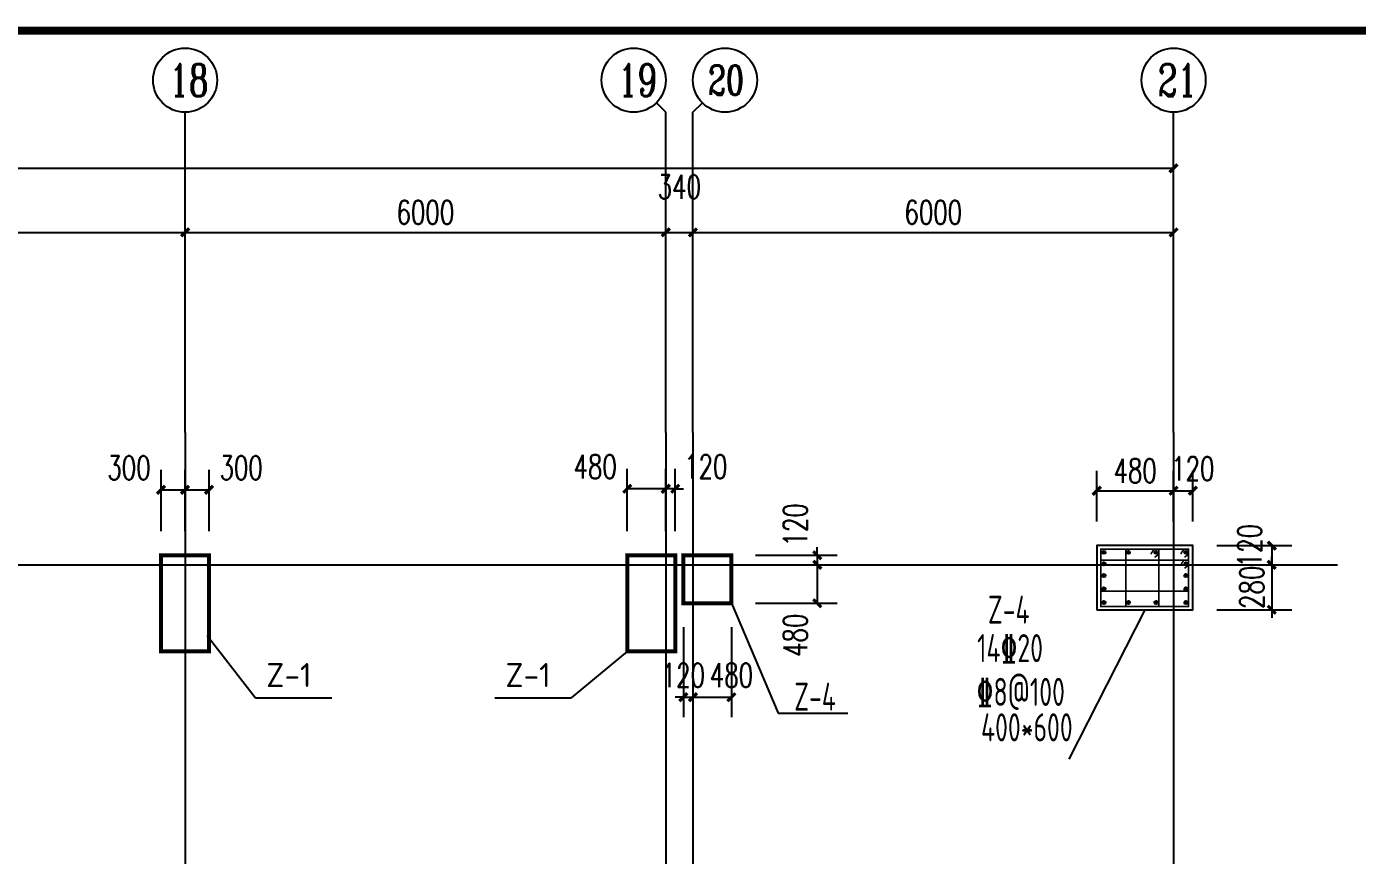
# Model space of a CAD drawing. Extents: x -73672 to 366960, y -527333 to 140666.
# Drawn here: x 288286 to 304898, y -29517 to -19168 of the extents above; entities that cross this region are included whole.
import ezdxf
from ezdxf.enums import TextEntityAlignment as Align

# ---------------------------------------------------------------- set-up
doc = ezdxf.new("R2010")
doc.units = 0
doc.header["$LTSCALE"] = 1000
doc.header["$MEASUREMENT"] = 0
for name, color, linetype in [('AXIS', 3, 'Continuous'), ('AXIS_TEXT', 7, 'Continuous'), ('COLU_DE_TEXT', 7, 'Continuous'), ('COLUMN', 9, 'Continuous'), ('NUM', 3, 'Continuous'), ('PUB_TITLE', 4, 'Continuous'), ('建-尺寸', 3, 'Continuous')]:
    doc.layers.add(name, color=color, linetype=linetype)
doc.styles.add('_TCH_AXIS', font='COMPLEX', dxfattribs={"bigfont": 'GBCBIG'})
doc.styles.add('_TCH_DIM_T3', font='SIMPLEX', dxfattribs={"width": 0.705882, "bigfont": 'GBCBIG'})
doc.styles.add('A-DIM_T3', font='SIMPLEX', dxfattribs={"width": 0.705882, "bigfont": 'GBCBIG'})
doc.styles.add('COMPLEX', font='COMPLEX', dxfattribs={"bigfont": 'Tssdchn.shx'})
doc.styles.add('TSSD_Norm', font='Tssdeng.shx', dxfattribs={"bigfont": 'hztxt.shx'})
doc.styles.add('TSSD_Rein', font='Tssdeng.shx', dxfattribs={"width": 0.7, "bigfont": 'hztxt.shx'})
doc.dimstyles.new('_TCH_ARCH-100', dxfattribs={"dimtxt": 297.5, "dimasz": 100, "dimexe": 250, "dimexo": 300, "dimgap": 100, "dimtad": 1, "dimdec": 0, "dimzin": 0, "dimdsep": 46, "dimtxsty": '_TCH_DIM_T3', "dimblk": 'ARCHTICK', "dimcen": 0.09, "dimclrt": 7, "dimazin": 2, "dimtfac": 1, "dimtdec": 0, "dimtix": 1, "dimtmove": 2, "dimatfit": 3, "dimfxl": 0, "dimtolj": 1, "dimtzin": 0, "dimarcsym": 0})
doc.dimstyles.new('A-DIM-100', dxfattribs={"dimtxt": 297.5, "dimasz": 100, "dimexe": 250, "dimexo": 300, "dimgap": 100, "dimtad": 1, "dimdec": 0, "dimzin": 0, "dimdsep": 46, "dimtxsty": 'A-DIM_T3', "dimblk": 'ARCHTICK', "dimcen": 0.09, "dimclrt": 7, "dimazin": 2, "dimtfac": 1, "dimtdec": 0, "dimtix": 1, "dimtmove": 2, "dimatfit": 3, "dimfxl": 0, "dimtolj": 1, "dimtzin": 0, "dimarcsym": 0})

# ---------------------------------------------------------------- blocks, each defined once
blk = doc.blocks.new('_AXISO')
blk.add_circle((0, 0), 0.5)
at = {"layer": 'AXIS_TEXT', "style": 'COMPLEX'}
blk.add_attdef('A', text='', height=0.56, dxfattribs=at).set_placement((-0.25, -0.28), (0.25, -0.28), align=Align.FIT)
blk = doc.blocks.new('_ArchTick')
at = {"color": 0, "linetype": 'ByBlock', "const_width": 0.4}
blk.add_lwpolyline([(-0.5, -0.5), (0.5, 0.5)], dxfattribs=at)
blk = doc.blocks.new('*D8260')
at = {"layer": 'AXIS', "color": 0, "lineweight": -2}
for p, q in [((188264, -23937), (188264, -20687)), ((302604, -23937), (302604, -20687)), ((188264, -20937), (302604, -20937))]:
    blk.add_line(p, q, dxfattribs=at)
at = {"layer": 'Defpoints', "color": 0}
for p in [(302604, -20937), (188264, -24237), (302604, -24237)]:
    blk.add_point(p, dxfattribs=at)
at = {"layer": 'AXIS', "color": 0, "linetype": 'ByBlock', "lineweight": -2, "xscale": 100, "yscale": 100, "zscale": 100, "rotation": 180}
blk.add_blockref('_ArchTick', (188264, -20937), dxfattribs=at)
at = {"layer": 'AXIS', "color": 0, "linetype": 'ByBlock', "lineweight": -2, "xscale": 100, "yscale": 100, "zscale": 100}
blk.add_blockref('_ArchTick', (302604, -20937), dxfattribs=at)
at = {"layer": 'AXIS', "color": 7, "insert": (245434, -20688), "char_height": 297.5, "attachment_point": 5, "style": '_TCH_DIM_T3'}
blk.add_mtext('\\A1;114340', dxfattribs=at)
blk = doc.blocks.new('*D8277')
at = {"layer": 'AXIS', "color": 0, "lineweight": -2}
for p, q in [((284264, -23937), (284264, -21487)), ((290264, -23937), (290264, -21487)), ((284264, -21737), (290264, -21737))]:
    blk.add_line(p, q, dxfattribs=at)
at = {"layer": 'Defpoints', "color": 0}
for p in [(290264, -21737), (284264, -24237), (290264, -24237)]:
    blk.add_point(p, dxfattribs=at)
at = {"layer": 'AXIS', "color": 0, "linetype": 'ByBlock', "lineweight": -2, "xscale": 100, "yscale": 100, "zscale": 100, "rotation": 180}
blk.add_blockref('_ArchTick', (284264, -21737), dxfattribs=at)
at = {"layer": 'AXIS', "color": 0, "linetype": 'ByBlock', "lineweight": -2, "xscale": 100, "yscale": 100, "zscale": 100}
blk.add_blockref('_ArchTick', (290264, -21737), dxfattribs=at)
at = {"layer": 'AXIS', "color": 7, "insert": (287264, -21488), "char_height": 297.5, "attachment_point": 5, "style": '_TCH_DIM_T3'}
blk.add_mtext('\\A1;6000', dxfattribs=at)
blk = doc.blocks.new('*D8278')
at = {"layer": 'AXIS', "color": 0, "lineweight": -2}
for p, q in [((290264, -23937), (290264, -21487)), ((296264, -23937), (296264, -21487)), ((290264, -21737), (296264, -21737))]:
    blk.add_line(p, q, dxfattribs=at)
at = {"layer": 'Defpoints', "color": 0}
for p in [(296264, -21737), (290264, -24237), (296264, -24237)]:
    blk.add_point(p, dxfattribs=at)
at = {"layer": 'AXIS', "color": 0, "linetype": 'ByBlock', "lineweight": -2, "xscale": 100, "yscale": 100, "zscale": 100, "rotation": 180}
blk.add_blockref('_ArchTick', (290264, -21737), dxfattribs=at)
at = {"layer": 'AXIS', "color": 0, "linetype": 'ByBlock', "lineweight": -2, "xscale": 100, "yscale": 100, "zscale": 100}
blk.add_blockref('_ArchTick', (296264, -21737), dxfattribs=at)
at = {"layer": 'AXIS', "color": 7, "insert": (293264, -21488), "char_height": 297.5, "attachment_point": 5, "style": '_TCH_DIM_T3'}
blk.add_mtext('\\A1;6000', dxfattribs=at)
blk = doc.blocks.new('*D8279')
at = {"layer": 'AXIS', "color": 0, "lineweight": -2}
for p, q in [((296264, -23937), (296264, -21487)), ((296604, -23937), (296604, -21487)), ((296264, -21737), (296604, -21737))]:
    blk.add_line(p, q, dxfattribs=at)
at = {"layer": 'Defpoints', "color": 0}
for p in [(296604, -21737), (296264, -24237), (296604, -24237)]:
    blk.add_point(p, dxfattribs=at)
at = {"layer": 'AXIS', "color": 0, "linetype": 'ByBlock', "lineweight": -2, "xscale": 100, "yscale": 100, "zscale": 100, "rotation": 180}
blk.add_blockref('_ArchTick', (296264, -21737), dxfattribs=at)
at = {"layer": 'AXIS', "color": 0, "linetype": 'ByBlock', "lineweight": -2, "xscale": 100, "yscale": 100, "zscale": 100}
blk.add_blockref('_ArchTick', (296604, -21737), dxfattribs=at)
at = {"layer": 'AXIS', "color": 7, "insert": (296434, -21169), "char_height": 297.5, "attachment_point": 5, "style": '_TCH_DIM_T3'}
blk.add_mtext('\\A1;340', dxfattribs=at)
blk = doc.blocks.new('*D8280')
at = {"layer": 'AXIS', "color": 0, "lineweight": -2}
for p, q in [((296604, -23937), (296604, -21487)), ((302604, -23937), (302604, -21487)), ((296604, -21737), (302604, -21737))]:
    blk.add_line(p, q, dxfattribs=at)
at = {"layer": 'Defpoints', "color": 0}
for p in [(302604, -21737), (296604, -24237), (302604, -24237)]:
    blk.add_point(p, dxfattribs=at)
at = {"layer": 'AXIS', "color": 0, "linetype": 'ByBlock', "lineweight": -2, "xscale": 100, "yscale": 100, "zscale": 100, "rotation": 180}
blk.add_blockref('_ArchTick', (296604, -21737), dxfattribs=at)
at = {"layer": 'AXIS', "color": 0, "linetype": 'ByBlock', "lineweight": -2, "xscale": 100, "yscale": 100, "zscale": 100}
blk.add_blockref('_ArchTick', (302604, -21737), dxfattribs=at)
at = {"layer": 'AXIS', "color": 7, "insert": (299604, -21488), "char_height": 297.5, "attachment_point": 5, "style": '_TCH_DIM_T3'}
blk.add_mtext('\\A1;6000', dxfattribs=at)
blk = doc.blocks.new('*D8355')
at = {"layer": 'Defpoints', "color": 0}
for p in [(290264, -24952), (289964, -25769), (290264, -25769)]:
    blk.add_point(p, dxfattribs=at)
at = {"layer": '建-尺寸', "color": 0, "lineweight": -2}
for p, q in [((289964, -25469), (289964, -24702)), ((290264, -25469), (290264, -24702)), ((289964, -24952), (290264, -24952))]:
    blk.add_line(p, q, dxfattribs=at)
at = {"layer": '建-尺寸', "color": 0, "linetype": 'ByBlock', "lineweight": -2, "xscale": 100, "yscale": 100, "zscale": 100, "rotation": 180}
blk.add_blockref('_ArchTick', (289964, -24952), dxfattribs=at)
at = {"layer": '建-尺寸', "color": 0, "linetype": 'ByBlock', "lineweight": -2, "xscale": 100, "yscale": 100, "zscale": 100}
blk.add_blockref('_ArchTick', (290264, -24952), dxfattribs=at)
at = {"layer": '建-尺寸', "color": 7, "insert": (289564, -24677), "char_height": 297.5, "attachment_point": 5, "style": 'A-DIM_T3'}
blk.add_mtext('\\A1;300', dxfattribs=at)
blk = doc.blocks.new('*D8356')
at = {"layer": 'Defpoints', "color": 0}
for p in [(290564, -24952), (290264, -25769), (290564, -25769)]:
    blk.add_point(p, dxfattribs=at)
at = {"layer": '建-尺寸', "color": 0, "lineweight": -2}
for p, q in [((290264, -25469), (290264, -24702)), ((290564, -25469), (290564, -24702)), ((290264, -24952), (290564, -24952))]:
    blk.add_line(p, q, dxfattribs=at)
at = {"layer": '建-尺寸', "color": 0, "linetype": 'ByBlock', "lineweight": -2, "xscale": 100, "yscale": 100, "zscale": 100, "rotation": 180}
blk.add_blockref('_ArchTick', (290264, -24952), dxfattribs=at)
at = {"layer": '建-尺寸', "color": 0, "linetype": 'ByBlock', "lineweight": -2, "xscale": 100, "yscale": 100, "zscale": 100}
blk.add_blockref('_ArchTick', (290564, -24952), dxfattribs=at)
at = {"layer": '建-尺寸', "color": 7, "insert": (290964, -24677), "char_height": 297.5, "attachment_point": 5, "style": 'A-DIM_T3'}
blk.add_mtext('\\A1;300', dxfattribs=at)
blk = doc.blocks.new('*D8359')
at = {"layer": 'Defpoints', "color": 0}
for p in [(296264, -24938), (296264, -25769), (296384, -25769)]:
    blk.add_point(p, dxfattribs=at)
at = {"layer": '建-尺寸', "color": 0, "lineweight": -2}
for p, q in [((296264, -25469), (296264, -24688)), ((296384, -25469), (296384, -24688)), ((296264, -24938), (296164, -24938)), ((296384, -24938), (296264, -24938)), ((296384, -24938), (296484, -24938))]:
    blk.add_line(p, q, dxfattribs=at)
at = {"layer": '建-尺寸', "color": 0, "linetype": 'ByBlock', "lineweight": -2, "xscale": 100, "yscale": 100, "zscale": 100}
blk.add_blockref('_ArchTick', (296264, -24938), dxfattribs=at)
at = {"layer": '建-尺寸', "color": 0, "linetype": 'ByBlock', "lineweight": -2, "xscale": 100, "yscale": 100, "zscale": 100, "rotation": 180}
blk.add_blockref('_ArchTick', (296384, -24938), dxfattribs=at)
at = {"layer": '建-尺寸', "color": 7, "insert": (296764, -24663), "char_height": 297.5, "attachment_point": 5, "style": 'A-DIM_T3'}
blk.add_mtext('\\A1;120', dxfattribs=at)
blk = doc.blocks.new('*D8360')
at = {"layer": 'Defpoints', "color": 0}
for p in [(295784, -24938), (295784, -25769), (296264, -25769)]:
    blk.add_point(p, dxfattribs=at)
at = {"layer": '建-尺寸', "color": 0, "lineweight": -2}
for p, q in [((295784, -25469), (295784, -24688)), ((296264, -25469), (296264, -24688)), ((296264, -24938), (295784, -24938))]:
    blk.add_line(p, q, dxfattribs=at)
at = {"layer": '建-尺寸', "color": 0, "linetype": 'ByBlock', "lineweight": -2, "xscale": 100, "yscale": 100, "zscale": 100, "rotation": 180}
blk.add_blockref('_ArchTick', (295784, -24938), dxfattribs=at)
at = {"layer": '建-尺寸', "color": 0, "linetype": 'ByBlock', "lineweight": -2, "xscale": 100, "yscale": 100, "zscale": 100}
blk.add_blockref('_ArchTick', (296264, -24938), dxfattribs=at)
at = {"layer": '建-尺寸', "color": 7, "insert": (295384, -24663), "char_height": 297.5, "attachment_point": 5, "style": 'A-DIM_T3'}
blk.add_mtext('\\A1;480', dxfattribs=at)
blk = doc.blocks.new('*D8496')
at = {"layer": 'Defpoints', "color": 0}
for p in [(302604, -24963), (301644, -25649), (302604, -25649)]:
    blk.add_point(p, dxfattribs=at)
at = {"layer": '建-尺寸', "color": 0, "lineweight": -2}
for p, q in [((301644, -25349), (301644, -24713)), ((302604, -25349), (302604, -24713)), ((301644, -24963), (302604, -24963))]:
    blk.add_line(p, q, dxfattribs=at)
at = {"layer": '建-尺寸', "color": 0, "linetype": 'ByBlock', "lineweight": -2, "xscale": 100, "yscale": 100, "zscale": 100, "rotation": 180}
blk.add_blockref('_ArchTick', (301644, -24963), dxfattribs=at)
at = {"layer": '建-尺寸', "color": 0, "linetype": 'ByBlock', "lineweight": -2, "xscale": 100, "yscale": 100, "zscale": 100}
blk.add_blockref('_ArchTick', (302604, -24963), dxfattribs=at)
at = {"layer": '建-尺寸', "color": 7, "insert": (302124, -24714), "char_height": 297.5, "attachment_point": 5, "style": 'A-DIM_T3'}
blk.add_mtext('\\A1;480', dxfattribs=at)
blk = doc.blocks.new('*D8497')
at = {"layer": 'Defpoints', "color": 0}
for p in [(302844, -24963), (302604, -25649), (302844, -25649)]:
    blk.add_point(p, dxfattribs=at)
at = {"layer": '建-尺寸', "color": 0, "lineweight": -2}
for p, q in [((302604, -25349), (302604, -24713)), ((302844, -25349), (302844, -24713)), ((302604, -24963), (302844, -24963))]:
    blk.add_line(p, q, dxfattribs=at)
at = {"layer": '建-尺寸', "color": 0, "linetype": 'ByBlock', "lineweight": -2, "xscale": 100, "yscale": 100, "zscale": 100, "rotation": 180}
blk.add_blockref('_ArchTick', (302604, -24963), dxfattribs=at)
at = {"layer": '建-尺寸', "color": 0, "linetype": 'ByBlock', "lineweight": -2, "xscale": 100, "yscale": 100, "zscale": 100}
blk.add_blockref('_ArchTick', (302844, -24963), dxfattribs=at)
at = {"layer": '建-尺寸', "color": 7, "insert": (302844, -24688), "char_height": 297.5, "attachment_point": 5, "style": 'A-DIM_T3'}
blk.add_mtext('\\A1;120', dxfattribs=at)
blk = doc.blocks.new('*D8498')
at = {"layer": 'Defpoints', "color": 0}
for p in [(302844, -25649), (302844, -25889), (303829, -25889)]:
    blk.add_point(p, dxfattribs=at)
at = {"layer": '建-尺寸', "color": 0, "lineweight": -2}
for p, q in [((303144, -25649), (304079, -25649)), ((303829, -25649), (303829, -25889)), ((303144, -25889), (304079, -25889))]:
    blk.add_line(p, q, dxfattribs=at)
at = {"layer": '建-尺寸', "color": 0, "linetype": 'ByBlock', "lineweight": -2, "xscale": 100, "yscale": 100, "zscale": 100}
for p, rotation in [((303829, -25649), 90), ((303829, -25889), 270)]:
    blk.add_blockref('_ArchTick', p, dxfattribs=dict(at, rotation=rotation))
at = {"layer": '建-尺寸', "color": 7, "insert": (303554, -25649), "char_height": 297.5, "attachment_point": 5, "rotation": 90, "style": 'A-DIM_T3'}
blk.add_mtext('\\A1;120', dxfattribs=at)
blk = doc.blocks.new('*D8499')
at = {"layer": 'Defpoints', "color": 0}
for p in [(302844, -25889), (302844, -26449), (303829, -26449)]:
    blk.add_point(p, dxfattribs=at)
at = {"layer": '建-尺寸', "color": 0, "lineweight": -2}
for p, q in [((303144, -25889), (304079, -25889)), ((303829, -25889), (303829, -25789)), ((303829, -25889), (303829, -26449)), ((303144, -26449), (304079, -26449)), ((303829, -26449), (303829, -26549))]:
    blk.add_line(p, q, dxfattribs=at)
at = {"layer": '建-尺寸', "color": 0, "linetype": 'ByBlock', "lineweight": -2, "xscale": 100, "yscale": 100, "zscale": 100}
for p, rotation in [((303829, -25889), 270), ((303829, -26449), 90)]:
    blk.add_blockref('_ArchTick', p, dxfattribs=dict(at, rotation=rotation))
at = {"layer": '建-尺寸', "color": 7, "insert": (303580, -26169), "char_height": 297.5, "attachment_point": 5, "rotation": 90, "style": 'A-DIM_T3'}
blk.add_mtext('\\A1;280', dxfattribs=at)
blk = doc.blocks.new('*D8500')
at = {"layer": 'Defpoints', "color": 0}
for p in [(296484, -26369), (296604, -26369), (296604, -27542)]:
    blk.add_point(p, dxfattribs=at)
at = {"layer": '建-尺寸', "color": 0, "lineweight": -2}
for p, q in [((296484, -26669), (296484, -27792)), ((296604, -26669), (296604, -27792)), ((296484, -27542), (296384, -27542)), ((296484, -27542), (296604, -27542)), ((296604, -27542), (296704, -27542))]:
    blk.add_line(p, q, dxfattribs=at)
at = {"layer": '建-尺寸', "color": 0, "linetype": 'ByBlock', "lineweight": -2, "xscale": 100, "yscale": 100, "zscale": 100}
blk.add_blockref('_ArchTick', (296484, -27542), dxfattribs=at)
at = {"layer": '建-尺寸', "color": 0, "linetype": 'ByBlock', "lineweight": -2, "xscale": 100, "yscale": 100, "zscale": 100, "rotation": 180}
blk.add_blockref('_ArchTick', (296604, -27542), dxfattribs=at)
at = {"layer": '建-尺寸', "color": 7, "insert": (296484, -27267), "char_height": 297.5, "attachment_point": 5, "style": 'A-DIM_T3'}
blk.add_mtext('\\A1;120', dxfattribs=at)
blk = doc.blocks.new('*D8501')
at = {"layer": 'Defpoints', "color": 0}
for p in [(296604, -26369), (297084, -26369), (297084, -27542)]:
    blk.add_point(p, dxfattribs=at)
at = {"layer": '建-尺寸', "color": 0, "lineweight": -2}
for p, q in [((296604, -26669), (296604, -27792)), ((297084, -26669), (297084, -27792)), ((296604, -27542), (297084, -27542))]:
    blk.add_line(p, q, dxfattribs=at)
at = {"layer": '建-尺寸', "color": 0, "linetype": 'ByBlock', "lineweight": -2, "xscale": 100, "yscale": 100, "zscale": 100, "rotation": 180}
blk.add_blockref('_ArchTick', (296604, -27542), dxfattribs=at)
at = {"layer": '建-尺寸', "color": 0, "linetype": 'ByBlock', "lineweight": -2, "xscale": 100, "yscale": 100, "zscale": 100}
blk.add_blockref('_ArchTick', (297084, -27542), dxfattribs=at)
at = {"layer": '建-尺寸', "color": 7, "insert": (297084, -27267), "char_height": 297.5, "attachment_point": 5, "style": 'A-DIM_T3'}
blk.add_mtext('\\A1;480', dxfattribs=at)
blk = doc.blocks.new('*D8502')
at = {"layer": 'Defpoints', "color": 0}
for p in [(297084, -25769), (297084, -25889), (298156, -25889)]:
    blk.add_point(p, dxfattribs=at)
at = {"layer": '建-尺寸', "color": 0, "lineweight": -2}
for p, q in [((298156, -25769), (298156, -25669)), ((297384, -25769), (298406, -25769)), ((297384, -25889), (298406, -25889)), ((298156, -25769), (298156, -25889)), ((298156, -25889), (298156, -25989))]:
    blk.add_line(p, q, dxfattribs=at)
at = {"layer": '建-尺寸', "color": 0, "linetype": 'ByBlock', "lineweight": -2, "xscale": 100, "yscale": 100, "zscale": 100}
for p, rotation in [((298156, -25769), 270), ((298156, -25889), 90)]:
    blk.add_blockref('_ArchTick', p, dxfattribs=dict(at, rotation=rotation))
at = {"layer": '建-尺寸', "color": 7, "insert": (297881, -25389), "char_height": 297.5, "attachment_point": 5, "rotation": 90, "style": 'A-DIM_T3'}
blk.add_mtext('\\A1;120', dxfattribs=at)
blk = doc.blocks.new('*D8503')
at = {"layer": 'Defpoints', "color": 0}
for p in [(297084, -25889), (297084, -26369), (298156, -26369)]:
    blk.add_point(p, dxfattribs=at)
at = {"layer": '建-尺寸', "color": 0, "lineweight": -2}
for p, q in [((297384, -25889), (298406, -25889)), ((298156, -25889), (298156, -26369)), ((297384, -26369), (298406, -26369))]:
    blk.add_line(p, q, dxfattribs=at)
at = {"layer": '建-尺寸', "color": 0, "linetype": 'ByBlock', "lineweight": -2, "xscale": 100, "yscale": 100, "zscale": 100}
for p, rotation in [((298156, -25889), 90), ((298156, -26369), 270)]:
    blk.add_blockref('_ArchTick', p, dxfattribs=dict(at, rotation=rotation))
at = {"layer": '建-尺寸', "color": 7, "insert": (297881, -26769), "char_height": 297.5, "attachment_point": 5, "rotation": 90, "style": 'A-DIM_T3'}
blk.add_mtext('\\A1;480', dxfattribs=at)

msp = doc.modelspace()

# ---------------------------------------------------------------- hatches: boundary and pattern name
h = msp.add_hatch(color=0)
h.dxf.hatch_style = 1
h.paths.add_polyline_path([(301753.7, -25732.55, 1), (301712.75, -25732.55, 1)])
h = msp.add_hatch(color=0)
h.dxf.hatch_style = 1
h.paths.add_polyline_path([(302059.49, -25732.55, 1), (302018.55, -25732.55, 1)])
h = msp.add_hatch(color=0)
h.dxf.hatch_style = 1
h.paths.add_polyline_path([(302404.95, -25732.55, 1), (302364, -25732.55, 1)])
h = msp.add_hatch(color=0)
h.dxf.hatch_style = 1
h.paths.add_polyline_path([(302778.55, -25732.55, 1), (302737.61, -25732.55, 1)])
h = msp.add_hatch(color=0)
h.dxf.hatch_style = 1
h.paths.add_polyline_path([(301753.7, -25876.41, 1), (301712.75, -25876.41, 1)])
h = msp.add_hatch(color=0)
h.dxf.hatch_style = 1
h.paths.add_polyline_path([(302778.55, -25876.41, 1), (302737.61, -25876.41, 1)])
h = msp.add_hatch(color=0)
h.dxf.hatch_style = 1
h.paths.add_polyline_path([(301753.7, -26023.27, 1), (301712.75, -26023.27, 1)])
h = msp.add_hatch(color=0)
h.dxf.hatch_style = 1
h.paths.add_polyline_path([(302778.55, -26023.27, 1), (302737.61, -26023.27, 1)])
h = msp.add_hatch(color=0)
h.dxf.hatch_style = 1
h.paths.add_polyline_path([(301753.7, -26188.83, 1), (301712.75, -26188.83, 1)])
h = msp.add_hatch(color=0)
h.dxf.hatch_style = 1
h.paths.add_polyline_path([(302778.55, -26188.83, 1), (302737.61, -26188.83, 1)])
h = msp.add_hatch(color=0)
h.dxf.hatch_style = 1
h.paths.add_polyline_path([(301753.7, -26359.73, 1), (301712.75, -26359.73, 1)])
h = msp.add_hatch(color=0)
h.dxf.hatch_style = 1
h.paths.add_polyline_path([(302059.49, -26359.73, 1), (302018.55, -26359.73, 1)])
h = msp.add_hatch(color=0)
h.dxf.hatch_style = 1
h.paths.add_polyline_path([(302404.95, -26359.73, 1), (302364, -26359.73, 1)])
h = msp.add_hatch(color=0)
h.dxf.hatch_style = 1
h.paths.add_polyline_path([(302778.55, -26359.73, 1), (302737.61, -26359.73, 1)])

# ---------------------------------------------------------------- linework, layer by layer
at = {"color": 1}
for p, q in [((290264.15, -24236.64), (290264.15, -84710.49)), ((296264.15, -24236.64), (296264.15, -84710.49)), ((296604.15, -24236.64), (296604.15, -84710.49)), ((302604.15, -24236.64), (302604.15, -84710.49)), ((185878.49, -25888.84), (304648.09, -25888.84))]:
    msp.add_line(p, q, dxfattribs=at)
at = {"color": 0}
for p, q in [((302844.15, -25648.84), (301644.15, -25648.84)), ((301644.15, -25648.84), (301644.15, -26448.84)), ((302844.15, -26448.84), (302844.15, -25648.84)), ((297084.15, -26368.84), (297666.15, -27742.05)), ((302244.15, -26448.84), (301297.05, -28313.72)), ((301644.15, -26448.84), (302844.15, -26448.84)), ((290540.33, -26769.46), (291144.06, -27547.6)), ((295784.15, -26968.84), (295081.71, -27547.6)), ((291144.06, -27547.6), (292096.61, -27547.6)), ((294129.16, -27547.6), (295081.71, -27547.6)), ((297666.15, -27742.05), (298538.21, -27742.05))]:
    msp.add_line(p, q, dxfattribs=at)
for points, const_width in [([(289964.15, -25768.84), (289964.15, -26968.84), (290564.15, -26968.84), (290564.15, -25768.84), (289964.15, -25768.84)], 50), ([(295784.15, -25768.84), (295784.15, -26968.84), (296384.15, -26968.84), (296384.15, -25768.84), (295784.15, -25768.84)], 50), ([(297084.15, -25768.84), (296484.15, -25768.84), (296484.15, -26368.84), (297084.15, -26368.84), (297084.15, -25768.84)], 50), ([(301696.96, -25684.32), (301696.96, -26407.79), (302790.95, -26407.79), (302790.95, -25694.14), (301690.41, -25694.14)], 20), ([(302006.81, -25695.3), (302006.81, -26407.85)], 20), ([(302358.22, -25694.08), (302319.03, -25755.65)], 20), ([(302419.79, -25753.25), (302367.01, -25796.43)], 20), ([(302418.29, -25695.3), (302418.29, -26407.85)], 20), ([(302730.88, -25692.91), (302691.7, -25754.49)], 20), ([(302792.45, -25752.09), (302739.68, -25795.27)], 20), ([(301703.05, -25831.84), (302786.48, -25831.84)], 20), ([(302730.88, -25830.61), (302691.7, -25892.18)], 20), ([(302792.45, -25889.78), (302739.68, -25932.97)], 20), ([(301703.05, -26216.36), (302786.48, -26216.36)], 20)]:
    msp.add_lwpolyline(points, dxfattribs=dict(at, const_width=const_width))
for centre in [(301733.23, -25732.55), (302039.02, -25732.55), (302384.47, -25732.55), (302758.08, -25732.55), (301733.23, -25876.41), (302758.08, -25876.41), (301733.23, -26023.27), (302758.08, -26023.27), (301733.23, -26188.83), (302758.08, -26188.83), (301733.23, -26359.73), (302039.02, -26359.73), (302384.47, -26359.73), (302758.08, -26359.73)]:
    msp.add_circle(centre, 20.47, dxfattribs=at)
at = {"layer": 'AXIS'}
for p, q in [((290264.15, -24236.64), (290264.15, -20236.64)), ((296264.15, -20236.64), (296146.99, -20119.49)), ((296264.15, -24236.64), (296264.15, -20236.64)), ((296604.15, -20236.64), (296721.31, -20119.49)), ((296604.15, -24236.64), (296604.15, -20236.64)), ((302604.15, -24236.64), (302604.15, -20236.64))]:
    msp.add_line(p, q, dxfattribs=at)
at = {"layer": 'COLUMN'}
for points in [[(301644.15, -26448.84), (302844.15, -26448.84), (302844.15, -25648.84), (301644.15, -25648.84)], [(289964.15, -26968.84), (290564.15, -26968.84), (290564.15, -25768.84), (289964.15, -25768.84)], [(295784.15, -26968.84), (296384.15, -26968.84), (296384.15, -25768.84), (295784.15, -25768.84)], [(296484.15, -26368.84), (297084.15, -26368.84), (297084.15, -25768.84), (296484.15, -25768.84)]]:
    msp.add_lwpolyline(points, close=True, dxfattribs=at)
at = {"layer": 'PUB_TITLE', "const_width": 100}
msp.add_lwpolyline([(180178.75, -101317.87), (325378.75, -101317.87), (325378.75, -19217.87), (180178.75, -19217.87)], close=True, dxfattribs=at)

# ---------------------------------------------------------------- block references
at = {"layer": 'AXIS'}
ref = msp.add_blockref('_AXISO', (290264.15, -19836.64), dxfattribs=dict(at, xscale=800, yscale=800, zscale=800))
ref.add_attrib('A', '18', (290068.7, -20037.14), dxfattribs={"color": 7, "height": 401.002, "style": '_TCH_AXIS', "width": 0.705882})
ref = msp.add_blockref('_AXISO', (295864.15, -19836.64), dxfattribs=dict(at, xscale=800, yscale=800, zscale=800))
ref.add_attrib('A', '19', (295668.7, -20037.14), dxfattribs={"color": 7, "height": 401.002, "style": '_TCH_AXIS', "width": 0.705882})
ref = msp.add_blockref('_AXISO', (297004.15, -19836.64), dxfattribs=dict(at, xscale=800, yscale=800, zscale=800))
ref.add_attrib('A', '20', (296793.43, -20021.02), dxfattribs={"color": 7, "height": 368.763, "style": '_TCH_AXIS', "width": 0.705882})
ref = msp.add_blockref('_AXISO', (302604.15, -19836.64), dxfattribs=dict(at, xscale=800, yscale=800, zscale=800))
ref.add_attrib('A', '21', (302408.7, -20037.14), dxfattribs={"color": 7, "height": 401.002, "style": '_TCH_AXIS', "width": 0.705882})

# ---------------------------------------------------------------- texts
at = {"layer": 'COLU_DE_TEXT', "style": 'TSSD_Rein', "width": 0.7}
for s, p in [('Z-4', (300546.29, -26447.23)), ('14%%13220', (300562.23, -26928)), ('Z-4', (298128.23, -27534.48)), ('%%1328@100', (300696.4, -27473.03)), ('400*600', (300771.86, -27917.44))]:
    msp.add_text(s, height=350, dxfattribs=at).set_placement(p, align=Align.MIDDLE)
at = {"layer": 'NUM', "style": 'TSSD_Norm'}
for p in [(291560.24, -27414.68), (294545.34, -27414.68)]:
    msp.add_text('Z-1', height=300, dxfattribs=at).set_placement(p, align=Align.CENTER)

# ---------------------------------------------------------------- dimensions: what is measured, and where the dimension line sits
at = {"layer": 'AXIS'}
for p1, p2, distance, picture, middle in [((188264.15, -24236.64), (302604.15, -24236.64), 3300, '*D8260', (245434.15, -20687.89)), ((284264.15, -24236.64), (290264.15, -24236.64), 2500, '*D8277', (287264.15, -21487.89)), ((290264.15, -24236.64), (296264.15, -24236.64), 2500, '*D8278', (293264.15, -21487.89)), ((296604.15, -24236.64), (302604.15, -24236.64), 2500, '*D8280', (299604.15, -21487.89))]:
    dim = msp.add_aligned_dim(p1=p1, p2=p2, distance=distance, dimstyle='_TCH_ARCH-100', dxfattribs=at)
    dim.commit()
    dim.dimension.update_dxf_attribs({"geometry": picture, "text_midpoint": middle})
dim = msp.add_linear_dim(base=(296604.15, -21736.64), p1=(296264.15, -24236.64), p2=(296604.15, -24236.64), angle=0, dimstyle='_TCH_ARCH-100', dxfattribs=at)
dim.commit()
dim.dimension.update_dxf_attribs({"geometry": '*D8279', "text_midpoint": (296434.15, -21169.14), "dimtype": 161})
at = {"layer": '建-尺寸', "color": 0}
for base, p1, p2, angle, picture, middle in [((290264.15, -24951.57), (289964.15, -25768.84), (290264.15, -25768.84), 0, '*D8355', (289564.15, -24676.57)), ((290564.15, -24951.57), (290264.15, -25768.84), (290564.15, -25768.84), 0, '*D8356', (290964.15, -24676.57)), ((295784.15, -24937.84), (296264.15, -25768.84), (295784.15, -25768.84), 180, '*D8360', (295384.15, -24662.84)), ((296264.15, -24937.84), (296384.15, -25768.84), (296264.15, -25768.84), 180, '*D8359', (296764.15, -24662.84)), ((298156.3, -25888.84), (297084.15, -25768.84), (297084.15, -25888.84), 270, '*D8502', (297881.3, -25388.84)), ((298156.3, -26368.84), (297084.15, -25888.84), (297084.15, -26368.84), 270, '*D8503', (297881.3, -26768.84)), ((296604.15, -27541.54), (296484.15, -26368.84), (296604.15, -26368.84), 0, '*D8500', (296484.15, -27266.54)), ((297084.15, -27541.54), (296604.15, -26368.84), (297084.15, -26368.84), 0, '*D8501', (297084.15, -27266.54))]:
    dim = msp.add_linear_dim(base=base, p1=p1, p2=p2, angle=angle, dimstyle='A-DIM-100', dxfattribs=at)
    dim.commit()
    dim.dimension.update_dxf_attribs({"geometry": picture, "text_midpoint": middle, "dimtype": 161})
for p1, p2, distance, text, picture, middle in [((301644.15, -25648.84), (302604.15, -25648.84), 685.89, '480', '*D8496', (302124.15, -24714.19)), ((302844.15, -25888.84), (302844.15, -26448.84), 985.06, '280', '*D8499', (303580.46, -26168.84))]:
    dim = msp.add_aligned_dim(p1=p1, p2=p2, distance=distance, text=text, dimstyle='A-DIM-100', dxfattribs=at)
    dim.commit()
    dim.dimension.update_dxf_attribs({"geometry": picture, "text_midpoint": middle})
for base, p1, p2, angle, picture, middle in [((302844.15, -24962.94), (302604.15, -25648.84), (302844.15, -25648.84), 0, '*D8497', (302844.15, -24687.94)), ((303829.21, -25888.84), (302844.15, -25648.84), (302844.15, -25888.84), 270, '*D8498', (303554.21, -25648.84))]:
    dim = msp.add_linear_dim(base=base, p1=p1, p2=p2, angle=angle, text='120', dimstyle='A-DIM-100', dxfattribs=at)
    dim.commit()
    dim.dimension.update_dxf_attribs({"geometry": picture, "text_midpoint": middle, "dimtype": 161})

doc.saveas('drawing.dxf')
